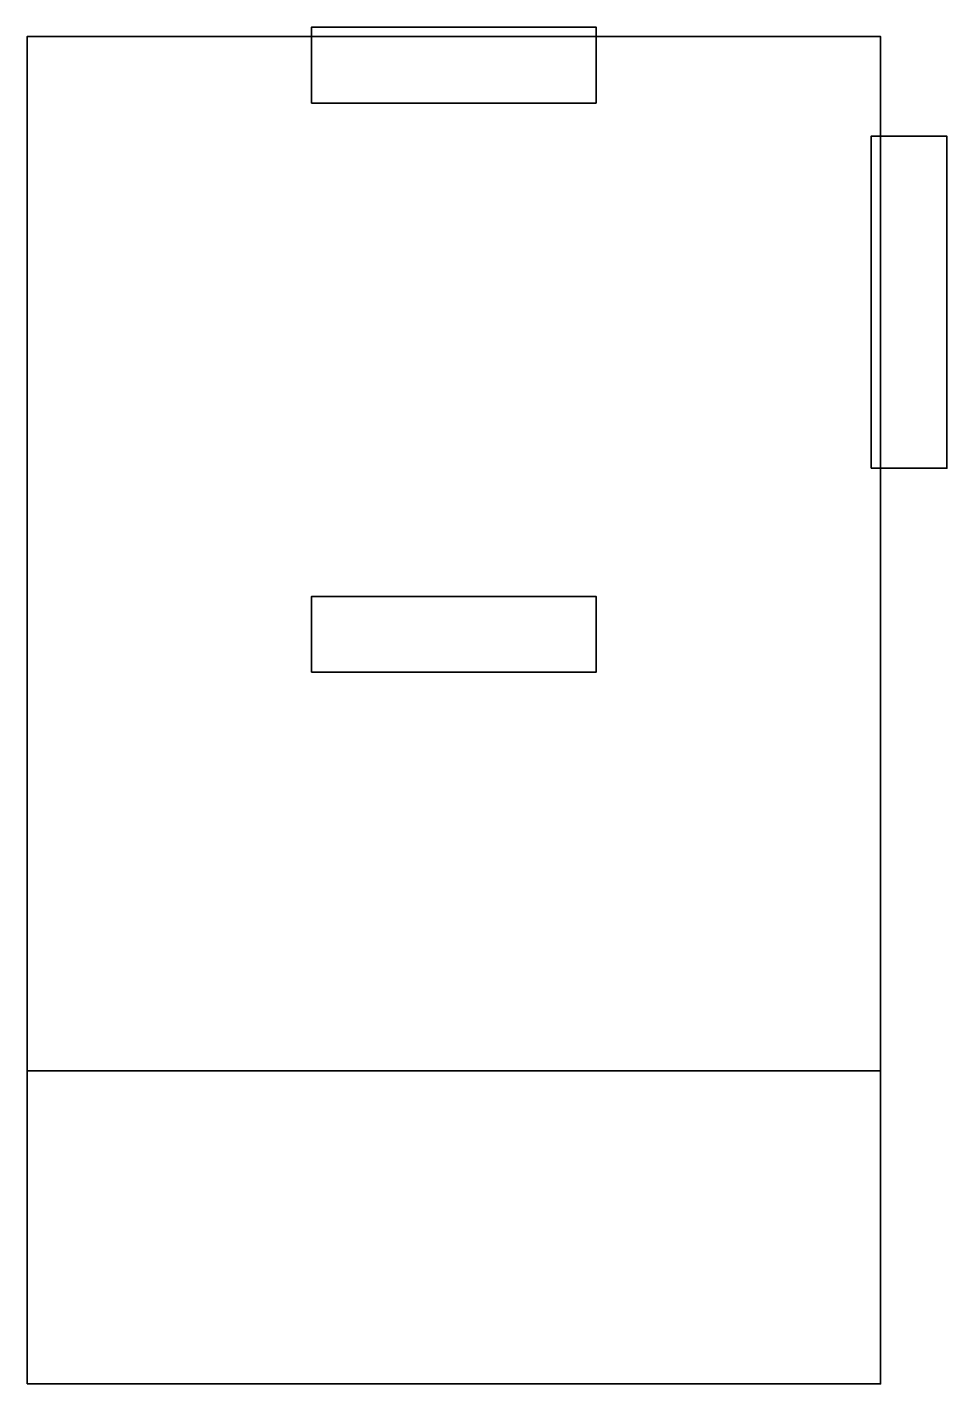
# Model space of a CAD drawing. Header units: centimetres. Extents: x -11.39 to -9.62, y -15.56 to -13.22.
# Drawn here: x -10.95 to -9.98, y -15.56 to -14.13 of the extents above; entities that cross this region are included whole.
import ezdxf

# ---------------------------------------------------------------- set-up
doc = ezdxf.new("R2010")
doc.units = ezdxf.units.CM
doc.header["$MEASUREMENT"] = 0
doc.layers.add('Layer 1', color=7, linetype='Continuous')

msp = doc.modelspace()

# ---------------------------------------------------------------- linework, layer by layer
at = {"layer": 'Layer 1', "color": 7, "lineweight": 35}
for points in [[(-10.95, -15.56), (-10.05, -15.56), (-10.05, -14.14), (-10.95, -14.14), (-10.95, -15.56)], [(-10.06, -14.59499), (-9.98, -14.59499), (-9.98, -14.24499), (-10.06, -14.24499), (-10.06, -14.59499)], [(-10.95, -15.56), (-10.05, -15.56), (-10.05, -15.23), (-10.95, -15.23), (-10.95, -15.56)]]:
    msp.add_lwpolyline(points, close=True, dxfattribs=at)
for points in [[(-10.65, -14.20999), (-10.65, -14.20999), (-10.65, -14.12999), (-10.65, -14.12999), (-10.65, -14.12999), (-10.65, -14.12999), (-10.35, -14.12999), (-10.35, -14.12999), (-10.35, -14.12999), (-10.35, -14.12999), (-10.35, -14.20999), (-10.35, -14.20999), (-10.35, -14.20999), (-10.35, -14.20999), (-10.65, -14.20999), (-10.65, -14.20999)], [(-10.65, -14.80999), (-10.65, -14.80999), (-10.65, -14.72999), (-10.65, -14.72999), (-10.65, -14.72999), (-10.65, -14.72999), (-10.35, -14.72999), (-10.35, -14.72999), (-10.35, -14.72999), (-10.35, -14.72999), (-10.35, -14.80999), (-10.35, -14.80999), (-10.35, -14.80999), (-10.35, -14.80999), (-10.65, -14.80999), (-10.65, -14.80999)]]:
    msp.add_open_spline(points, degree=3, knots=[0, 0, 0, 0, 0.25, 0.25, 0.25, 0.25, 0.5, 0.5, 0.5, 0.5, 0.75, 0.75, 0.75, 0.75, 1, 1, 1, 1], dxfattribs=at)

doc.saveas('drawing.dxf')
